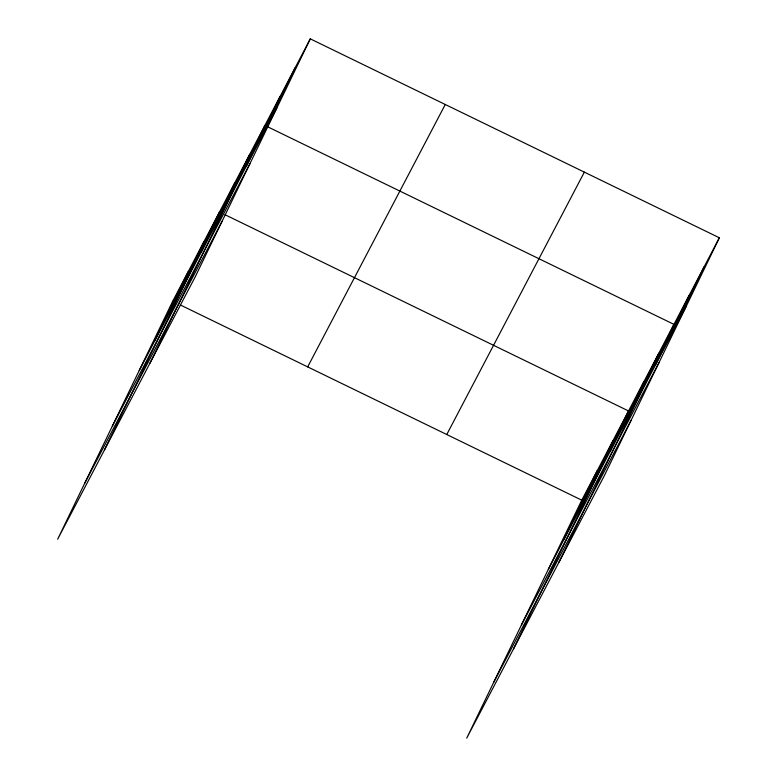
<?xml version="1.0" encoding="UTF-8"?>
<svg xmlns="http://www.w3.org/2000/svg" width="777" height="777" viewBox="0 0 777 777"><rect width="100%" height="100%" fill="white"/><g stroke="black" fill="none" stroke-linecap="round" stroke-linejoin="round"><path stroke-width="1.17" d="M310.285 38.85L172.698 301.243L57.653 539.219L195.241 276.826L310.285 38.85L719.347 237.781L604.302 475.757L466.715 738.15L581.759 500.174L719.347 237.781M154.846 340.685L188.287 271.503M170.445 310.946L203.885 241.773M104.429 450.009L219.473 212.034L221.649 213.092M201.165 252.34L234.605 183.168M216.307 223.485L249.747 154.302M149.835 363.413L264.879 125.437L673.941 324.368L558.896 562.344M246.571 165.754L280.011 96.581M261.703 136.888L295.153 67.716M563.908 539.617L597.348 470.435M579.506 509.877L612.946 440.695M513.5 648.931L628.535 410.955L224.922 214.675M610.236 451.272L643.677 382.099M625.368 422.406L658.809 353.234M655.633 364.685L689.082 295.503M670.774 335.819L704.215 266.637M139.258 370.425L276.845 108.032M112.325 426.126L249.912 163.733M84.576 483.517L222.173 221.124M307.682 366.89L445.27 104.497M446.765 434.528L584.353 172.135M548.319 569.347L685.906 306.954M521.386 625.058L658.974 362.655M493.648 682.449L631.235 420.046M172.698 301.243L174.874 302.302M180.313 304.953L581.759 500.174"/></g></svg>
